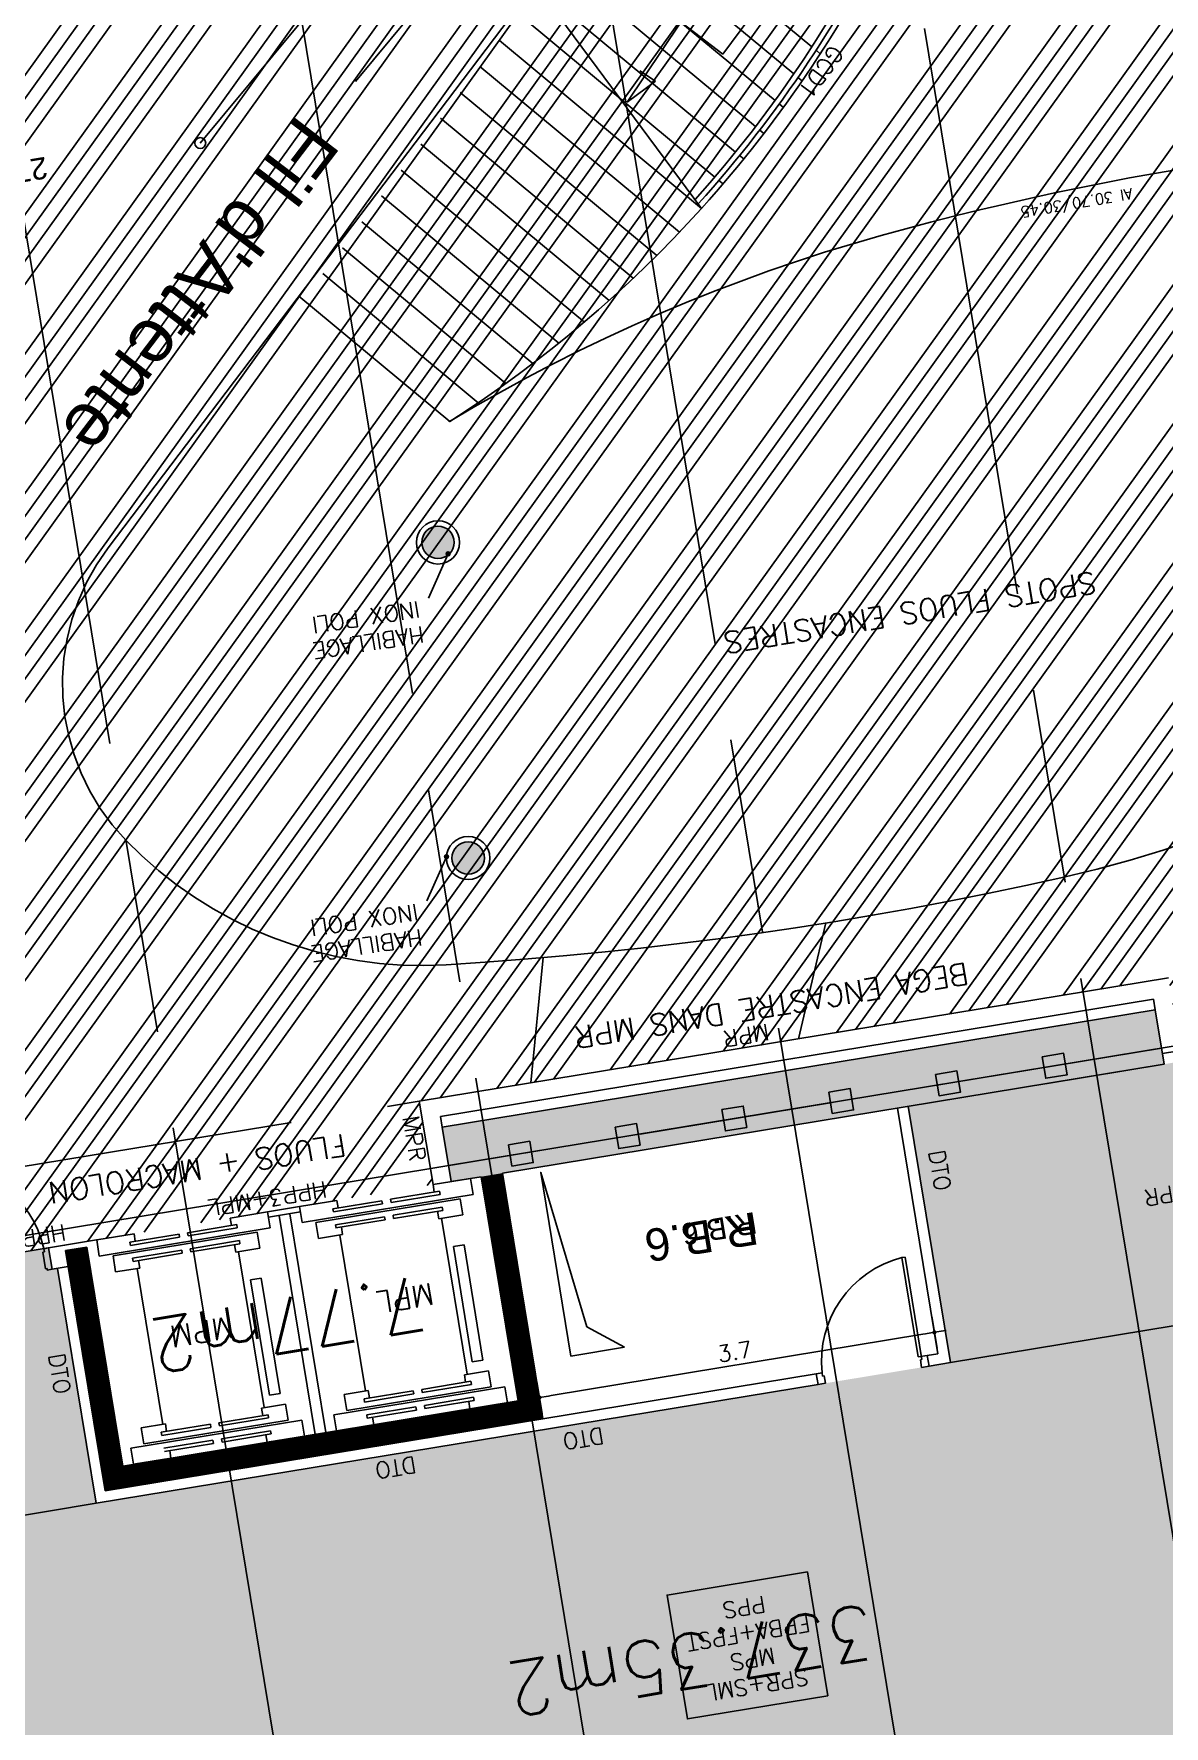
# Model space of a CAD drawing. Header units: millimetres. Extents: x 33240 to 33395, y 51607 to 51720.
# Drawn here: x 33311.49 to 33321.93, y 51660.27 to 51675.91 of the extents above; entities that cross this region are included whole.
import ezdxf
from ezdxf.enums import TextEntityAlignment as Align

# ---------------------------------------------------------------- set-up
doc = ezdxf.new("R2010")
doc.units = ezdxf.units.MM
doc.header["$LTSCALE"] = 0.3
doc.header["$MEASUREMENT"] = 0
doc.header["$PDMODE"] = 34
doc.header["$PDSIZE"] = 0.3
for name, pattern in [('ACAD_ISO02W100', [15, 12, -3]), ('ACAD_ISO04W100', [30, 24, -3, 0, -3]), ('ACAD_ISO08W100', [36, 24, -3, 6, -3])]:
    doc.linetypes.add(name, pattern=pattern)
doc.layers.get('0').update_dxf_attribs({"linetype": 'CONTINUOUS'})
doc.layers.get('DEFPOINTS').update_dxf_attribs({"linetype": 'CONTINUOUS'})
for name, color, linetype in [('00-TRAMES-BAT', 7, 'ACAD_ISO08W100'), ('01-TREMIE-ESCAL-ASC', 4, 'CONTINUOUS'), ('01-TREMIE-GAINE', 4, 'CONTINUOUS'), ('02-MURS-PORTEUR', 1, 'CONTINUOUS'), ('02-MURS-POTEAU', 6, 'CONTINUOUS'), ('04-CLOISONS', 2, 'CONTINUOUS'), ('04-PLAFOND-LIMITE', 231, 'CONTINUOUS'), ('05-MEN-INT', 4, 'CONTINUOUS'), ('07-REVT-SOL', 8, 'CONTINUOUS'), ('07-REVT.PIERRE', 21, 'CONTINUOUS'), ('09-COT-INT', 7, 'CONTINUOUS'), ('10-ANN-ALTITUDE', 152, 'CONTINUOUS'), ('10-ANN-NOMENCLATURE', 3, 'CONTINUOUS'), ('10-ANN-NOMPIECE-CODE', 171, 'CONTINUOUS'), ('10-ANN-SURF', 62, 'CONTINUOUS'), ('10-ANN-TEXTE', 3, 'CONTINUOUS'), ('11-RES-ELECTRICITE', 71, 'CONTINUOUS'), ('11-RES-ISOL-FEU', 2, 'CONTINUOUS'), ('14-HACH-MURS', 253, 'CONTINUOUS'), ('14-HACH-POTEAU', 251, 'CONTINUOUS'), ('15-PLAF-TECHN-TEMPORAIRE', 113, 'CONTINUOUS'), ('19-ACCUEIL', 53, 'CONTINUOUS')]:
    doc.layers.add(name, color=color, linetype=linetype)
doc.styles.add('ANN', font='romans.shx')
doc.styles.add('COT', font='romans.shx')
doc.styles.add('NDP', font='ARIAL.TTF')
doc.styles.add('NIV', font='ARIAL.TTF', dxfattribs={"height": 0.2})
doc.styles.add('SURF', font='romans.shx', dxfattribs={"height": 0.5})
doc.dimstyles.new('COTEXT', dxfattribs={"dimtxt": 0.15, "dimasz": 0.11, "dimexe": 0, "dimexo": 0, "dimgap": 0.05, "dimtad": 1, "dimdec": 3, "dimdsep": 46, "dimtxsty": 'COT', "dimblk1": 'COTBLOC', "dimblk2": 'COTBLOC', "dimsah": 1, "dimcen": -0.1, "dimse1": 1, "dimse2": 1, "dimadec": 0, "dimazin": 0, "dimtfac": 1, "dimtdec": 3, "dimtmove": 2, "dimatfit": 3, "dimldrblk": 'COTBLOC', "dimfxl": 1, "dimtolj": 1, "dimarcsym": 0})

# ---------------------------------------------------------------- blocks, each defined once
blk = doc.blocks.new('MVP9')
for p, q in [((0.075, 0.93), (0.045, 0.93)), ((0.045, -0.03), (0.045, 0.93)), ((0.075, 0.93), (0.075, 0)), ((0.075, 0), (0, 0)), ((0, 0), (0, -0.2)), ((0.975, 0), (0.975, -0.03)), ((1.02, 0), (0.975, 0)), ((0.06, -0.03), (0.045, -0.03)), ((0.06, -0.03), (0.06, -0.185)), ((0.975, -0.03), (0.96, -0.03)), ((0.96, -0.03), (0.96, -0.185)), ((1.02, 0), (1.02, -0.2)), ((0.045, -0.2), (0, -0.2)), ((0.06, -0.185), (0.045, -0.185)), ((0.045, -0.185), (0.045, -0.2)), ((0.975, -0.185), (0.96, -0.185)), ((0.975, -0.185), (0.975, -0.2)), ((1.02, -0.2), (0.975, -0.2))]:
    blk.add_line(p, q)
for centre, radius, start, end in [((0.175, 0), 0.83, 0, 0), ((-0.015, -0.057), 0.992, 3.3237, 84.7979)]:
    blk.add_arc(centre, radius, start, end)
blk = doc.blocks.new('COTBLOC')
for p, q in [((-0.76, 0), (-0.99, 0)), ((0, 0), (-0.76, 0)), ((0, -1.3608), (0, 1.3608)), ((0, 0), (0.76, 0)), ((0.76, 0), (0.99, 0))]:
    blk.add_line(p, q)
at = {"const_width": 0.15}
blk.add_lwpolyline([(-0.1, 0, 1), (0.1, 0, 1)], format="xyb", close=True, dxfattribs=at)
blk = doc.blocks.new('*D49')
at = {"layer": '09-COT-INT', "color": 0, "lineweight": -2}
blk.add_line((33319.702, 51663.894), (33316.268, 51663.328), dxfattribs=at)
at = {"layer": 'DEFPOINTS', "color": 0}
for p in [(33319.81, 51663.912), (33316.16, 51663.31), (33316.16, 51663.31)]:
    blk.add_point(p, dxfattribs=at)
at = {"layer": '09-COT-INT', "color": 0, "lineweight": -2, "xscale": 0.11, "yscale": 0.11, "zscale": 0.11}
for p, rotation in [((33319.81, 51663.912), 9.350573672050846), ((33316.16, 51663.31), 189.3505736720509)]:
    blk.add_blockref('COTBLOC', p, dxfattribs=dict(at, rotation=rotation))
at = {"layer": '09-COT-INT', "color": 0, "insert": (33317.965, 51663.734), "char_height": 0.15, "attachment_point": 5, "rotation": 9.3506, "style": 'COT'}
blk.add_mtext('\\A1;3.7', dxfattribs=at)
blk = doc.blocks.new('7DP9')
for p, q in [((0.055, -0.03), (0.055, 0.93)), ((0.085, 0.93), (0.055, 0.93)), ((0.085, 0.93), (0.085, 0)), ((0, 0), (0, -0.1)), ((0.085, 0), (0, 0)), ((0.07, -0.1), (0, -0.1)), ((0.07, -0.03), (0.055, -0.03)), ((0.07, -0.03), (0.07, -0.1)), ((0.97, -0.03), (0.97, -0.1)), ((0.985, -0.03), (0.97, -0.03)), ((1.04, -0.1), (0.97, -0.1)), ((1.04, 0), (0.985, 0)), ((0.985, 0), (0.985, -0.03)), ((1.04, 0), (1.04, -0.1))]:
    blk.add_line(p, q)
for centre, radius, start, end in [((0.185, 0), 0.83, 0, 0), ((-0.005, -0.057), 0.992, 3.3237, 84.7979)]:
    blk.add_arc(centre, radius, start, end)
blk = doc.blocks.new('CARRE2')
blk.add_hatch(color=256).paths.add_polyline_path([(-0.1, 0.1), (0.1, 0.1), (0.1, -0.1), (-0.1, -0.1)])
blk.add_lwpolyline([(-0.1, 0.1), (0.1, 0.1), (0.1, -0.1), (-0.1, -0.1)], close=True)

msp = doc.modelspace()

# ---------------------------------------------------------------- hatches: boundary and pattern name
at = {"layer": '07-REVT-SOL'}
h = msp.add_hatch(dxfattribs=at)
h.set_pattern_fill('ANSI34', color=256, style=0)
h.set_pattern_definition([(234.3505737, (57752.873, 108291.1774), (0.609448717, -0.4371181325), []), (234.3505737, (57752.69855, 108291.1487), (0.609448717, -0.4371181325), []), (234.3505737, (57752.5241, 108291.12), (0.609448717, -0.4371181325), []), (234.3505737, (57752.3497, 108291.09124), (0.609448717, -0.4371181325), [])])
h.paths.add_polyline_path([(33309.5314, 51685.8588), (33309.227, 51686.3339), (33308.7901, 51686.9168), (33308.2417, 51687.5322), (33307.7231, 51688.0157), (33307.1703, 51688.4635), (33306.6491, 51688.8373), (33306.1684, 51689.1099), (33305.6057, 51689.375), (33304.8593, 51689.5906), (33304.3981, 51689.6614), (33304.0875, 51689.6801), (33303.4661, 51689.653), (33302.8229, 51689.5078), (33302.2165, 51689.3237), (33301.8431, 51689.1436), (33301.2325, 51688.7418), (33301.0441, 51688.5546), (33300.8119, 51688.2317), (33300.636, 51687.875), (33300.5145, 51687.359), (33300.505, 51686.6688), (33300.5777, 51685.9763), (33300.7416, 51685.2753), (33300.9406, 51684.7213), (33301.0157, 51684.5876), (33307.3638, 51673.1728), (33307.5551, 51673.4027), (33307.8762, 51673.8025), (33308.1163, 51674.1181), (33308.411, 51674.5325), (33308.7556, 51675.0512), (33309.048, 51675.5283), (33309.3762, 51676.1097), (33309.5889, 51676.5207), (33309.7607, 51676.8698), (33310.0204, 51677.4522), (33310.2137, 51677.9361), (33310.3288, 51678.2748), (33310.4454, 51678.6692), (33310.6648, 51679.6374), (33310.76, 51680.4082), (33310.7988, 51681.1264), (33310.7886, 51681.6572), (33311.6353, 51681.6308), (33311.6077, 51680.7216), (33311.5149, 51679.9648), (33311.413, 51679.3793), (33311.2805, 51678.8426), (33311.0938, 51678.2397), (33310.6536, 51677.1452), (33310.0752, 51675.9925), (33309.4154, 51674.8904), (33308.8726, 51674.099), (33308.2849, 51673.3459), (33307.8733, 51672.8629), (33307.228, 51672.1682), (33306.3132, 51671.3076), (33305.9865, 51671.0325), (33305.8529, 51670.9201), (33304.975, 51670.2548), (33303.8087, 51669.4948), (33303.0073, 51669.0533), (33301.8018, 51668.4879), (33300.9566, 51668.032), (33299.3651, 51667.685), (33298.3344, 51667.4599), (33297.6468, 51667.3707), (33296.7824, 51667.2899), (33295.9203, 51667.253), (33295.2266, 51667.2152), (33294.1119, 51667.2875), (33293.3748, 51667.4449), (33292.5369, 51667.5422), (33291.7914, 51667.7628), (33290.9562, 51668.1367), (33290.4698, 51668.2741), (33289.8201, 51668.6138), (33289.1999, 51669.0055), (33288.3839, 51669.5907), (33287.876, 51669.955), (33287.2211, 51670.7667), (33274.7777, 51668.6362), (33276.256, 51659.6586), (33284.2497, 51660.9749), (33284.3561, 51660.329), (33287.1543, 51660.7657), (33287.0441, 51661.435), (33288.3848, 51661.6423), (33288.4866, 51660.9834), (33292.2493, 51661.603), (33292.1421, 51662.2745), (33293.3262, 51662.4694), (33294.2159, 51657.0657), (33297.0273, 51657.8411), (33296.5137, 51662.3558), (33296.1876, 51662.9406), (33297.1941, 51663.1064), (33297.3208, 51662.3368), (33297.3071, 51662.3342), (33297.2354, 51662.0285), (33297.1718, 51661.7039), (33297.1191, 51661.3565), (33297.0807, 51661.0087), (33297.0553, 51660.6759), (33297.0448, 51660.2508), (33297.0546, 51659.9073), (33297.0786, 51659.5031), (33297.126, 51659.0791), (33297.2144, 51658.5421), (33297.1583, 51658.5188), (33297.3195, 51657.5459), (33297.3809, 51657.5561), (33297.3948, 51657.457), (33298.8658, 51657.679), (33298.8462, 51657.7974), (33298.9103, 51657.8079), (33298.7662, 51658.6942), (33298.7288, 51659.1864), (33298.7198, 51659.4049), (33298.7232, 51660.1393), (33298.7457, 51660.5123), (33298.7907, 51660.9605), (33298.8677, 51661.4609), (33298.9907, 51662.0019), (33299.0813, 51662.4183), (33299.1901, 51662.781), (33299.4457, 51663.3946), (33299.6955, 51663.8263), (33299.9745, 51664.1844), (33300.2447, 51664.447), (33300.5617, 51664.6801), (33300.8381, 51664.8192), (33301.2209, 51664.9383), (33301.4693, 51664.9787), (33301.841, 51664.9673), (33302.2061, 51664.8995), (33302.6126, 51664.7536), (33302.9838, 51664.5426), (33303.3445, 51664.2838), (33303.6583, 51663.9764), (33303.8954, 51663.7058), (33304.1617, 51663.3541), (33304.4484, 51662.8985), (33304.7788, 51662.2731), (33305.0523, 51661.5322), (33305.2961, 51660.675), (33305.4695, 51659.9959), (33305.6024, 51659.3706), (33305.6852, 51658.9167), (33307.3767, 51659.1899), (33307.1404, 51660.5973), (33307.0303, 51661.1738), (33306.9413, 51661.6002), (33306.7799, 51662.3125), (33306.6023, 51663.0284), (33306.4522, 51663.5891), (33306.3171, 51663.5669), (33306.1501, 51664.5811), (33310.3148, 51665.2669), (33310.4416, 51664.4972), (33315.177, 51665.277), (33315.0503, 51666.0466), (33321.9737, 51667.1866), (33322.0842, 51666.5156), (33326.0968, 51667.1763), (33325.9863, 51667.8474), (33338.2877, 51669.8729), (33338.4145, 51669.1031), (33337.1627, 51668.8969), (33337.4803, 51666.9678), (33338.0209, 51667.0568), (33338.5748, 51667.148), (33338.8591, 51667.1949), (33339.4721, 51667.2958), (33339.4876, 51667.2022), (33342.9411, 51667.7709), (33342.9248, 51667.8696), (33343.8326, 51668.019), (33343.8488, 51667.9204), (33345.1427, 51668.1334), (33344.8096, 51670.1562), (33343.348, 51669.9155), (33343.2212, 51670.6853), (33356.0482, 51672.7974), (33356.1749, 51672.0277), (33354.958, 51671.8273), (33355.3024, 51669.7355), (33360.6718, 51670.6196), (33360.3274, 51672.7114), (33359.1351, 51672.5151), (33359.0083, 51673.2848), (33361.9356, 51673.7669), (33362.0461, 51673.0958), (33364.4142, 51673.4857), (33364.3037, 51674.1568), (33367.7572, 51674.7255), (33367.8839, 51673.9557), (33371.2387, 51674.5081), (33371.112, 51675.2779), (33374.9437, 51675.9088), (33375.0705, 51675.1391), (33376.6328, 51675.3963), (33376.506, 51676.1661), (33377.325, 51676.3009), (33377.0481, 51677.9827), (33376.9198, 51677.9616), (33376.6273, 51679.7377), (33376.7556, 51679.7588), (33376.4112, 51681.8507), (33376.2829, 51681.8295), (33375.9904, 51683.6056), (33376.1187, 51683.6267), (33375.8418, 51685.3086), (33360.6783, 51682.8117), (33360.8797, 51680.4431), (33357.4663, 51679.6643), (33355.8502, 51679.2955), (33350.3855, 51678.0486), (33349.3674, 51677.9353), (33349.2809, 51678.7127), (33350.1901, 51678.8161), (33350.4466, 51678.8746), (33350.1324, 51680.7824), (33345.8713, 51680.0807), (33346.1535, 51678.3669), (33347.7703, 51678.5446), (33347.8568, 51677.7672), (33337.862, 51676.655), (33331.4691, 51682.1156), (33331.436, 51682.1102), (33331.3791, 51682.4555), (33331.426, 51682.4633), (33332.4803, 51685.4342), (33333.3075, 51685.2862), (33334.1791, 51687.6816), (33333.3953, 51687.9546), (33334.4746, 51690.9071), (33334.675, 51691.1303), (33338.2027, 51692.6579), (33338.2118, 51692.6161), (33338.5092, 51692.2989), (33338.6344, 51692.0226), (33341.707, 51693.0697), (33341.5019, 51693.412), (33341.3795, 51693.7866), (33344.946, 51694.7179), (33345.2392, 51694.7817), (33348.5761, 51695.3735), (33348.8741, 51695.4084), (33348.9099, 51694.6324), (33348.9146, 51694.6048), (33352.1472, 51694.9081), (33352.1459, 51695.2202), (33352.2417, 51695.6865), (33356.3412, 51695.7195), (33356.4073, 51695.575), (33357.7275, 51698.1124), (33357.1877, 51701.3904), (33320.2349, 51695.2976), (33319.7443, 51698.296), (33309.9064, 51696.6761), (33310.4, 51693.6782), (33300.57, 51692.0596), (33300.7406, 51691.0235), (33301.5358, 51691.0422), (33302.2561, 51690.9986), (33302.8984, 51690.9343), (33303.2847, 51690.8855), (33303.8837, 51690.7723), (33304.4095, 51690.6586), (33304.8482, 51690.5355), (33305.6756, 51690.2459), (33306.363, 51689.935), (33307.0247, 51689.5803), (33307.6503, 51689.1728), (33308.244, 51688.725), (33308.7944, 51688.2296), (33309.3073, 51687.6984), (33309.7704, 51687.1258), (33310.4433, 51686.1015), (33309.6647, 51685.6359)])
h = msp.add_hatch(dxfattribs=at)
h.set_pattern_fill('CROSS', color=30, style=0)
h.set_pattern_definition([(189.35057367, (57785.36794, 108093.83487), (-0.2060594638, -0.2872968802), [0.125, -0.375]), (279.35057367, (57785.29612, 108093.88639), (0.2872968802, -0.2060594638), [0.125, -0.375])])
h.paths.add_polyline_path([(33319.9578, 51663.6319), (33312.0641, 51662.3321), (33311.7067, 51664.5028), (33311.6573, 51664.4947), (33311.6248, 51664.692), (33310.6184, 51664.5263), (33310.6509, 51664.329), (33307.4638, 51663.8042), (33310.0298, 51648.2211), (33329.195, 51651.3769), (33326.5966, 51667.1572), (33319.5679, 51666)])
at = {"layer": '14-HACH-MURS', "ltscale": 10}
h = msp.add_hatch(color=256, dxfattribs=at)
h.paths.add_polyline_path([(33315.3448, 51665.3046), (33315.621, 51665.3501), (33315.9622, 51663.278), (33312.3114, 51662.6768), (33311.9783, 51664.6996), (33311.781, 51664.6671), (33312.1465, 51662.447), (33316.1921, 51663.1131), (33315.8184, 51665.3827), (33320.8527, 51666.2115), (33320.8527, 51666.2117), (33321.9327, 51666.3895), (33321.8499, 51666.8924), (33315.2619, 51665.8078)])
h.paths.add_polyline_path([(33306.4719, 51663.6736), (33306.7185, 51663.7142), (33306.6913, 51663.8797), (33306.8886, 51663.9122), (33306.8057, 51664.4158), (33306.3617, 51664.3426)])
h.paths.add_polyline_path([(33306.4849, 51663.5947), (33306.7315, 51663.6353), (33306.7185, 51663.7142), (33306.4719, 51663.6736)])
at = {"layer": '14-HACH-POTEAU', "ltscale": 10}
h = msp.add_hatch(color=256, dxfattribs=at)
edge = h.paths.add_edge_path()
edge.add_arc((33315.2228, 51671.2105), 0.15, 0, 360)
edge = h.paths.add_edge_path()
edge.add_arc((33324.2869, 51673.8108), 0.15, 0, 360)
edge = h.paths.add_edge_path()
edge.add_arc((33324.7734, 51670.9542), 0.15, 0, 360)
edge = h.paths.add_edge_path()
edge.add_arc((33315.5014, 51668.2942), 0.15, 0, 360)

# ---------------------------------------------------------------- linework, layer by layer
at = {"layer": '00-TRAMES-BAT'}
for p, q in [((33321.2926, 51648.9609), (33312.6094, 51701.6937)), ((33318.4969, 51648.5005), (33309.8137, 51701.2333)), ((33315.7012, 51648.0402), (33307.018, 51700.773)), ((33380.1408, 51676.1261), (33264.281, 51657.0483)), ((33324.0883, 51649.4212), (33319.7188, 51675.9568))]:
    msp.add_line(p, q, dxfattribs=at)
at = {"layer": '01-TREMIE-ESCAL-ASC', "linetype": 'ACAD_ISO04W100'}
for p, q in [((33318.6417, 51677.7691), (33316.9694, 51675.2784)), ((33316.122, 51676.3675), (33317.6585, 51674.2967))]:
    msp.add_line(p, q, dxfattribs=at)
at = {"layer": '01-TREMIE-ESCAL-ASC'}
for p, q in [((33318.6779, 51675.7898), (33316.9171, 51677.251)), ((33318.5106, 51675.5387), (33316.7357, 51677.0117)), ((33318.3371, 51675.2929), (33316.5543, 51676.7724)), ((33318.1575, 51675.0521), (33316.3729, 51676.5331)), ((33317.9716, 51674.8165), (33316.1915, 51676.2937)), ((33318.7554, 51675.7255), (33318.7166, 51675.7576)), ((33317.2325, 51675.472), (33317.089, 51675.5684)), ((33316.9694, 51675.2784), (33317.2325, 51675.472)), ((33318.5879, 51675.4746), (33318.5493, 51675.5067)), ((33317.7796, 51674.586), (33316.9612, 51675.2652)), ((33318.4143, 51675.2289), (33318.3757, 51675.2609)), ((33318.2345, 51674.9882), (33318.196, 51675.0202)), ((33318.0486, 51674.7526), (33318.0101, 51674.7846)), ((33317.8566, 51674.5221), (33317.8181, 51674.5541)), ((33314.7838, 51665.1413), (33315.2377, 51665.216)), ((33315.177, 51665.277), (33315.5224, 51665.3338)), ((33315.177, 51665.277), (33315.1884, 51665.2079)), ((33315.2426, 51665.1864), (33315.2377, 51665.216)), ((33315.5467, 51665.1858), (33315.5224, 51665.3338)), ((33313.9436, 51665.0739), (33313.6476, 51665.0251)), ((33314.289, 51665.1307), (33313.9436, 51665.0739)), ((33313.968, 51664.9258), (33313.9436, 51665.0739)), ((33313.968, 51664.9258), (33313.9436, 51665.0739)), ((33313.968, 51664.9258), (33315.5467, 51665.1858)), ((33314.0946, 51664.9264), (33315.4266, 51665.1458)), ((33314.7049, 51665.1283), (33314.251, 51665.0535)), ((33314.2559, 51665.0239), (33314.251, 51665.0535)), ((33314.7098, 51665.0987), (33314.2559, 51665.0239)), ((33314.289, 51665.1307), (33314.3003, 51665.0617)), ((33314.7098, 51665.0987), (33314.7049, 51665.1283)), ((33314.7887, 51665.1117), (33314.7838, 51665.1413)), ((33314.7887, 51665.1117), (33315.2426, 51665.1864)), ((33314.8082, 51664.9933), (33315.2621, 51665.068)), ((33314.8131, 51664.9637), (33315.267, 51665.0384)), ((33315.2621, 51665.068), (33315.267, 51665.0384)), ((33315.451, 51664.9978), (33315.4266, 51665.1458)), ((33312.9091, 51664.8326), (33313.363, 51664.9073)), ((33313.3023, 51664.9682), (33313.6476, 51665.0251)), ((33313.3023, 51664.9682), (33313.3136, 51664.8992)), ((33313.3678, 51664.8777), (33313.363, 51664.9073)), ((33313.672, 51664.8771), (33313.6476, 51665.0251)), ((33314.119, 51664.7784), (33314.0946, 51664.9264)), ((33314.7293, 51664.9803), (33314.2754, 51664.9055)), ((33314.2754, 51664.9055), (33314.2805, 51664.8744)), ((33314.7341, 51664.9507), (33314.2803, 51664.8759)), ((33314.341, 51664.815), (33314.3296, 51664.884)), ((33314.7293, 51664.9803), (33314.7341, 51664.9507)), ((33314.8082, 51664.9933), (33314.8131, 51664.9637)), ((33315.229, 51664.9612), (33315.2176, 51665.0303)), ((33315.229, 51664.9612), (33315.451, 51664.9978)), ((33315.2537, 51664.9653), (33315.4909, 51663.5247)), ((33312.0689, 51664.7652), (33312.0688, 51664.7652)), ((33312.4142, 51664.822), (33312.0689, 51664.7652)), ((33312.0932, 51664.6171), (33312.0689, 51664.7652)), ((33312.0932, 51664.6171), (33312.0689, 51664.7652)), ((33312.0932, 51664.6171), (33313.672, 51664.8771)), ((33312.2198, 51664.6177), (33313.5519, 51664.8371)), ((33312.8301, 51664.8196), (33312.3763, 51664.7448)), ((33312.3811, 51664.7152), (33312.3763, 51664.7448)), ((33312.835, 51664.79), (33312.3811, 51664.7152)), ((33312.4142, 51664.822), (33312.4256, 51664.753)), ((33312.835, 51664.79), (33312.8301, 51664.8196)), ((33312.914, 51664.803), (33312.9091, 51664.8326)), ((33312.914, 51664.803), (33313.3678, 51664.8777)), ((33312.9334, 51664.6846), (33313.3873, 51664.7593)), ((33312.9383, 51664.655), (33313.3922, 51664.7297)), ((33313.3873, 51664.7593), (33313.3922, 51664.7297)), ((33313.5763, 51664.6891), (33313.5519, 51664.8371)), ((33314.119, 51664.7784), (33314.341, 51664.815)), ((33314.3163, 51664.8109), (33314.5535, 51663.3703)), ((33312.2442, 51664.4697), (33312.2198, 51664.6177)), ((33312.8545, 51664.6716), (33312.4006, 51664.5968)), ((33312.4006, 51664.5968), (33312.4057, 51664.5657)), ((33312.8594, 51664.642), (33312.4055, 51664.5672)), ((33312.4662, 51664.5063), (33312.4548, 51664.5753)), ((33312.8545, 51664.6716), (33312.8594, 51664.642)), ((33312.9334, 51664.6846), (33312.9383, 51664.655)), ((33313.3542, 51664.6525), (33313.3429, 51664.7216)), ((33313.3542, 51664.6525), (33313.5763, 51664.6891)), ((33313.3789, 51664.6566), (33313.6161, 51663.216)), ((33315.3645, 51664.7044), (33315.4631, 51664.7207)), ((33315.5399, 51663.6391), (33315.3645, 51664.7044)), ((33315.4631, 51664.7207), (33315.6386, 51663.6553)), ((33312.2442, 51664.4697), (33312.4662, 51664.5063)), ((33312.4415, 51664.5022), (33312.6788, 51663.0616)), ((33313.4897, 51664.3957), (33313.5884, 51664.412)), ((33313.5884, 51664.412), (33313.7638, 51663.3466)), ((33313.6651, 51663.3304), (33313.4897, 51664.3957)), ((33315.6386, 51663.6553), (33315.5399, 51663.6391)), ((33315.4662, 51663.5206), (33315.6882, 51663.5572)), ((33315.4662, 51663.5206), (33315.4776, 51663.4515)), ((33315.6882, 51663.5572), (33315.7126, 51663.4092)), ((33313.7638, 51663.3466), (33313.6651, 51663.3304)), ((33314.2604, 51663.1498), (33315.8392, 51663.4097)), ((33314.3562, 51663.3378), (33314.5782, 51663.3744)), ((33314.3562, 51663.3378), (33314.3805, 51663.1898)), ((33314.3805, 51663.1898), (33315.7126, 51663.4092)), ((33314.9941, 51663.3719), (33314.5402, 51663.2972)), ((33314.999, 51663.3423), (33314.5451, 51663.2676)), ((33314.5782, 51663.3744), (33314.5895, 51663.3053)), ((33314.999, 51663.3423), (33314.9941, 51663.3719)), ((33315.073, 51663.3849), (33315.5269, 51663.4597)), ((33315.0779, 51663.3553), (33315.073, 51663.3849)), ((33315.0779, 51663.3553), (33315.5318, 51663.4301)), ((33315.5318, 51663.4301), (33315.5269, 51663.4597)), ((33315.8392, 51663.4097), (33315.8636, 51663.2617)), ((33313.5915, 51663.2119), (33313.8135, 51663.2485)), ((33313.5915, 51663.2119), (33313.6028, 51663.1428)), ((33313.8135, 51663.2485), (33313.8378, 51663.1004)), ((33314.5451, 51663.2676), (33314.54, 51663.2987)), ((33315.0185, 51663.2239), (33314.5646, 51663.1492)), ((33315.0233, 51663.1943), (33314.5695, 51663.1196)), ((33315.0185, 51663.2239), (33315.0233, 51663.1943)), ((33315.0974, 51663.2369), (33315.5513, 51663.3116)), ((33315.0974, 51663.2369), (33315.1023, 51663.2073)), ((33315.1023, 51663.2073), (33315.5562, 51663.282)), ((33315.5182, 51663.2049), (33315.5068, 51663.2739)), ((33315.5562, 51663.282), (33315.5513, 51663.3116)), ((33312.3857, 51662.8411), (33313.9644, 51663.101)), ((33312.4814, 51663.0291), (33312.7034, 51663.0657)), ((33312.4814, 51663.0291), (33312.5058, 51662.8811)), ((33312.5058, 51662.8811), (33313.8378, 51663.1004)), ((33313.1193, 51663.0632), (33312.6655, 51662.9885)), ((33313.1242, 51663.0336), (33312.6703, 51662.9589)), ((33312.7034, 51663.0657), (33312.7148, 51662.9966)), ((33313.1242, 51663.0336), (33313.1193, 51663.0632)), ((33313.1983, 51663.0762), (33313.6522, 51663.151)), ((33313.2032, 51663.0466), (33313.1983, 51663.0762)), ((33313.2032, 51663.0466), (33313.657, 51663.1214)), ((33313.2227, 51662.9282), (33313.6765, 51663.0029)), ((33313.657, 51663.1214), (33313.6522, 51663.151)), ((33313.6814, 51662.9733), (33313.6765, 51663.0029)), ((33313.9644, 51663.101), (33313.9888, 51662.953)), ((33314.2604, 51663.1498), (33314.2848, 51663.0018)), ((33314.2604, 51663.1498), (33314.2848, 51663.0018)), ((33314.6302, 51663.0586), (33314.2848, 51663.0018)), ((33314.5695, 51663.1196), (33314.5643, 51663.1507)), ((33314.6302, 51663.0586), (33314.6188, 51663.1277)), ((33312.6703, 51662.9589), (33312.6652, 51662.99)), ((33313.1437, 51662.9152), (33312.6898, 51662.8405)), ((33313.1486, 51662.8856), (33312.6947, 51662.8109)), ((33313.1437, 51662.9152), (33313.1486, 51662.8856)), ((33313.2227, 51662.9282), (33313.2275, 51662.8986)), ((33313.2275, 51662.8986), (33313.6814, 51662.9733)), ((33313.6435, 51662.8962), (33313.6321, 51662.9652)), ((33313.6435, 51662.8962), (33313.9888, 51662.953)), ((33312.3857, 51662.8411), (33312.4101, 51662.6931)), ((33312.3857, 51662.8411), (33312.4101, 51662.6931)), ((33312.7554, 51662.7499), (33312.4101, 51662.6931)), ((33312.7554, 51662.7499), (33312.744, 51662.819))]:
    msp.add_line(p, q, dxfattribs=at)
at = {"layer": '01-TREMIE-ESCAL-ASC', "linetype": 'ACAD_ISO02W100'}
for p, q in [((33316.9612, 51675.2652), (33315.9716, 51676.0864)), ((33317.6585, 51674.2967), (33315.7902, 51675.8471)), ((33317.4543, 51674.0763), (33315.6088, 51675.6078)), ((33317.2439, 51673.861), (33315.4275, 51675.3684)), ((33317.0274, 51673.6508), (33315.2461, 51675.1291)), ((33316.8047, 51673.4458), (33315.0647, 51674.8898)), ((33316.5756, 51673.2461), (33314.8833, 51674.6505)), ((33316.3402, 51673.0516), (33314.7019, 51674.4112)), ((33316.0982, 51672.8625), (33314.5205, 51674.1718)), ((33315.8497, 51672.6789), (33314.3391, 51673.9325)), ((33315.5945, 51672.5009), (33314.1577, 51673.6932)), ((33315.3323, 51672.3286), (33313.9378, 51673.4859))]:
    msp.add_line(p, q, dxfattribs=at)
at = {"layer": '01-TREMIE-ESCAL-ASC'}
for radius, start, end in [(11.2614, 318.04217, 334.86529), (11.3114, 317.99079, 334.79955), (11.3614, 317.93987, 334.73441)]:
    msp.add_arc((33309.2233, 51681.9078), radius, start, end, dxfattribs=at)
at = {"layer": '01-TREMIE-ESCAL-ASC', "linetype": 'ACAD_ISO02W100'}
msp.add_arc((33309.2233, 51681.9078), 11.3614, 302.52723, 317.93987, dxfattribs=at)
at = {"layer": '01-TREMIE-GAINE'}
msp.add_lwpolyline([(33316.9447, 51663.7742), (33316.5993, 51663.9641), (33316.1718, 51665.3902), (33316.4513, 51663.6929)], close=True, dxfattribs=at)
at = {"layer": '02-MURS-PORTEUR', "color": 4, "linetype": 'ACAD_ISO02W100', "ltscale": 10}
for p, q in [((33317.747, 51678.5115), (33312.1759, 51671.1613)), ((33315.323, 51672.3364), (33315.3297, 51672.3258))]:
    msp.add_line(p, q, dxfattribs=at)
at = {"layer": '02-MURS-PORTEUR', "color": 4, "linetype": 'ACAD_ISO02W100'}
for p, q in [((33318.5532, 51666.6234), (33318.8066, 51667.694)), ((33316.0794, 51666.216), (33316.1939, 51667.3736))]:
    msp.add_line(p, q, dxfattribs=at)
at = {"layer": '02-MURS-PORTEUR'}
for p, q in [((33321.8499, 51666.8924), (33315.2619, 51665.8078)), ((33321.8498, 51666.8926), (33320.2962, 51666.6368)), ((33321.8499, 51666.8924), (33321.9327, 51666.3892)), ((33321.8499, 51666.8924), (33321.9327, 51666.3893)), ((33321.9327, 51666.3893), (33315.8184, 51665.3827)), ((33321.9327, 51666.3895), (33320.8527, 51666.2117)), ((33315.3448, 51665.3046), (33315.2619, 51665.8078)), ((33315.3448, 51665.3046), (33315.621, 51665.3501)), ((33315.621, 51665.3501), (33315.9622, 51663.278)), ((33315.8184, 51665.3827), (33316.1921, 51663.1131)), ((33311.9783, 51664.6996), (33311.781, 51664.6671)), ((33311.781, 51664.6671), (33312.1465, 51662.447)), ((33311.9783, 51664.6996), (33312.3114, 51662.6768)), ((33315.9622, 51663.278), (33312.3114, 51662.6768)), ((33315.9622, 51663.278), (33312.6074, 51662.7256)), ((33316.1921, 51663.1131), (33312.1465, 51662.447)), ((33316.1921, 51663.1131), (33312.4426, 51662.4957))]:
    msp.add_line(p, q, dxfattribs=at)
at = {"layer": '02-MURS-PORTEUR', "color": 4, "linetype": 'ACAD_ISO02W100', "ltscale": 10}
for centre, radius, start, end in [((33326.5564, 51648.0336), 27, 97.54977, 105.54977), ((33323.6236, 51658.5732), 16.06, 105.54977, 121.09346), ((33313.8336, 51669.9049), 2.08, 142.83976, 224.06977), ((33318.7393, 51678.215), 10.35, 282.64977, 310.64977), ((33315.0694, 51671.1012), 3.8, 224.06977, 273.46977), ((33313.12, 51703.2521), 36.01, 273.46977, 282.64977)]:
    msp.add_arc(centre, radius, start, end, dxfattribs=at)
at = {"layer": '02-MURS-POTEAU'}
for centre in [(33315.2228, 51671.2105), (33315.5014, 51668.2942)]:
    msp.add_circle(centre, 0.15, dxfattribs=at)
at = {"layer": '04-CLOISONS'}
for p, q in [((33319.4692, 51665.9837), (33319.8429, 51663.7143)), ((33319.5679, 51666), (33319.9578, 51663.6319)), ((33314.0875, 51662.9693), (33313.7544, 51664.992)), ((33314.1861, 51662.9855), (33313.8531, 51665.0083)), ((33311.6248, 51664.692), (33312.0688, 51664.7652)), ((33311.6573, 51664.4947), (33311.8053, 51664.5191)), ((33311.7067, 51664.5028), (33312.0641, 51662.3321)), ((33319.8429, 51663.7143), (33319.7442, 51663.698)), ((33319.7605, 51663.5994), (33319.7442, 51663.698)), ((33319.9578, 51663.6319), (33319.7605, 51663.5994)), ((33318.7181, 51663.5291), (33316.1921, 51663.1131)), ((33318.7343, 51663.4304), (33318.7181, 51663.5291)), ((33318.7343, 51663.4304), (33312.0641, 51662.3321))]:
    msp.add_line(p, q, dxfattribs=at)
at = {"layer": '04-CLOISONS', "linetype": 'Continuous'}
for p, q in [((33313.9436, 51665.0739), (33313.6476, 51665.0251)), ((33313.9517, 51665.0245), (33313.6557, 51664.9758)), ((33311.6573, 51664.4947), (33311.6248, 51664.692))]:
    msp.add_line(p, q, dxfattribs=at)
at = {"layer": '04-CLOISONS'}
for centre in [(33315.2228, 51671.2105), (33315.5014, 51668.2942)]:
    msp.add_circle(centre, 0.2, dxfattribs=at)
at = {"layer": '04-PLAFOND-LIMITE', "linetype": 'ACAD_ISO02W100'}
for p, q in [((33319.9578, 51663.6319), (33326.9865, 51664.7892)), ((33312.0641, 51662.3321), (33307.8213, 51661.6334))]:
    msp.add_line(p, q, dxfattribs=at)
at = {"layer": '05-MEN-INT'}
msp.add_line((33326.2646, 51667.2039), (33321.9165, 51666.4879), dxfattribs=at)
at = {"layer": '07-REVT.PIERRE'}
for p, q in [((33321.9737, 51667.1866), (33315.0503, 51666.0466)), ((33321.8336, 51666.9913), (33315.2457, 51665.9065)), ((33321.8336, 51666.9913), (33321.8499, 51666.8924)), ((33315.177, 51665.277), (33315.0503, 51666.0466)), ((33315.2619, 51665.8077), (33315.2457, 51665.9065))]:
    msp.add_line(p, q, dxfattribs=at)
at = {"layer": '07-REVT.PIERRE', "linetype": 'ACAD_ISO02W100'}
msp.add_line((33310.3148, 51665.2668), (33315.0503, 51666.0466), dxfattribs=at)
at = {"layer": '10-ANN-NOMENCLATURE'}
for p in [(33318.7555, 51676.9413), (33317.4872, 51675.9998)]:
    msp.add_line(p, (33317.8538, 51675.7219), dxfattribs=at)
at = {"layer": '10-ANN-SURF'}
msp.add_lwpolyline([(33311.6248, 51664.692), (33311.7729, 51664.7164), (33311.7729, 51664.7164), (33310.4416, 51664.4972), (33310.4416, 51664.4972), (33310.4416, 51664.4972)], dxfattribs=at)
at = {"layer": '10-ANN-TEXTE'}
for p, q in [((33315.3164, 51671.1044), (33315.1356, 51670.6962)), ((33315.3014, 51668.3065), (33315.1206, 51667.8983))]:
    msp.add_line(p, q, dxfattribs=at)
at = {"layer": '10-ANN-TEXTE', "const_width": 0.025}
for points in [[(33315.3039, 51671.1044, 1), (33315.3289, 51671.1044, 1)], [(33315.2889, 51668.3065, 1), (33315.3139, 51668.3065, 1)]]:
    msp.add_lwpolyline(points, format="xyb", close=True, dxfattribs=at)
at = {"layer": '10-ANN-TEXTE'}
msp.add_lwpolyline([(33318.8254, 51660.5544), (33317.5279, 51660.3407), (33317.3395, 51661.4847), (33318.637, 51661.6983)], close=True, dxfattribs=at)
at = {"layer": '11-RES-ISOL-FEU'}
msp.add_lwpolyline([(33315.3204, 51665.4526), (33321.9083, 51666.5374)], dxfattribs=at)
at = {"layer": '11-RES-ISOL-FEU', "linetype": 'ACAD_ISO04W100', "const_width": 0.2}
msp.add_lwpolyline([(33315.7197, 51665.3663), (33316.0771, 51663.1955), (33312.229, 51662.5619), (33311.8796, 51664.6833)], dxfattribs=at)
at = {"layer": '15-PLAF-TECHN-TEMPORAIRE', "color": 8, "linetype": 'ACAD_ISO04W100'}
msp.add_ellipse((33298.2958, 51679.2703), major_axis=(-12.0261, -6.7629), ratio=0.7729758, dxfattribs=at)
at = {"layer": '19-ACCUEIL', "ltscale": 10}
for p, q in [((33318.1349, 51681.0563), (33313.026, 51674.9)), ((33315.49, 51676.7098), (33314.4597, 51675.4683))]:
    msp.add_line(p, q, dxfattribs=at)
msp.add_circle((33313.026, 51674.9), 0.05, dxfattribs=at)

# ---------------------------------------------------------------- block references
at = {"layer": '05-MEN-INT', "rotation": 9.350573662386815}
msp.add_blockref('MVP9', (33310.6184, 51664.5263), dxfattribs=at)
at = {"layer": '05-MEN-INT', "xscale": -1, "rotation": 9.350573671228224}
msp.add_blockref('7DP9', (33319.7442, 51663.698), dxfattribs=at)
at = {"layer": '11-RES-ISOL-FEU', "rotation": 9.350597355503226}
for p in [(33320.9216, 51666.3749), (33319.9349, 51666.2124), (33318.9482, 51666.0499), (33317.9615, 51665.8875), (33316.9748, 51665.725), (33315.988, 51665.5625)]:
    msp.add_blockref('CARRE2', p, dxfattribs=at)

# ---------------------------------------------------------------- texts
at = {"layer": '01-TREMIE-ESCAL-ASC', "color": 3, "style": 'ANN'}
for s, p in [('MPL', (33315.1665, 51664.3675)), ('MPM', (33313.3191, 51664.0633))]:
    msp.add_text(s, height=0.2, rotation=189.35057, dxfattribs=at).set_placement(p)
at = {"layer": '10-ANN-ALTITUDE', "style": 'NIV'}
msp.add_text('27.30 NVDR', height=0.2, rotation=189.35057, dxfattribs=at).set_placement((33311.5962, 51674.774))
at = {"layer": '10-ANN-NOMENCLATURE', "color": 171, "style": 'NDP'}
msp.add_text('R.B.6', height=0.3, rotation=189.3506, dxfattribs=at).set_placement((33318.1499, 51665.0249))
at = {"layer": '10-ANN-NOMPIECE-CODE', "style": 'NDP'}
msp.add_text('R.B.6', height=0.2, rotation=189.3506, dxfattribs=at).set_placement((33318.1499, 51665.0249))
at = {"layer": '10-ANN-SURF', "style": 'SURF'}
for s, p in [('7.77m2', (33315.0653, 51664.4382)), ('337.35m2', (33319.2105, 51661.4046))]:
    msp.add_text(s, height=0.5, rotation=189.35057, dxfattribs=at).set_placement(p)
at = {"layer": '10-ANN-TEXTE', "style": 'ANN'}
for s, height, rotation, p in [('GCD1', 0.15, 233.45361, (33318.8609, 51675.8163)), ('AI 30.70/30.45', 0.1, 189.49036, (33321.6316, 51674.4828)), ('INOX POLI', 0.15, 188.71624, (33315.0407, 51670.6694)), ('HABILLAGE', 0.15, 188.71624, (33315.0791, 51670.4362)), ('INOX POLI', 0.15, 188.71624, (33315.0257, 51667.8715)), ('HABILLAGE', 0.15, 188.71624, (33315.0641, 51667.6383)), ('MPR', 0.15, 189.35057, (33318.2671, 51666.7647)), ('MPR', 0.15, 279.35057, (33314.8951, 51665.901)), ('DTO', 0.15, 279.35057, (33319.7553, 51665.5828)), ('HPP3+MPL', 0.15, 189.35057, (33314.1822, 51665.3106)), ('SPR', 0.15, 189.35057, (33322.1312, 51665.2896)), ('HPP3+MPL', 0.15, 189.35057, (33311.7695, 51664.9133)), ('DTO', 0.15, 279.35057, (33311.6212, 51663.7054)), ('DTO', 0.15, 189.35057, (33316.7397, 51663.0347)), ('DTO', 0.15, 189.35057, (33315.0065, 51662.7662))]:
    msp.add_text(s, height=height, rotation=rotation, dxfattribs=at).set_placement(p)
for s, p in [('PPS', (33318.0392, 51661.446)), ('FPBA+FPST', (33318.0787, 51661.2063)), ('MPS', (33318.1181, 51660.9667)), ('SPR+SML', (33318.1576, 51660.7271))]:
    msp.add_text(s, height=0.15, rotation=189.35057, dxfattribs=at).set_placement(p, align=Align.CENTER)
at = {"layer": '11-RES-ELECTRICITE', "style": 'ANN'}
for s, p in [('SPOTS FLUOS ENCASTRES', (33321.2828, 51670.9434)), ('BEGA ENCASTRE DANS MPR', (33320.1069, 51667.3287)), ('FLUOS + MACROLON', (33314.3529, 51665.7439))]:
    msp.add_text(s, height=0.2, rotation=189.35057, dxfattribs=at).set_placement(p)
at = {"layer": '19-ACCUEIL', "style": 'NDP'}
msp.add_text("Fil d'Attente", height=0.5, rotation=232.68418, dxfattribs=at).set_placement((33312.8263, 51673.7195), align=Align.CENTER)

# ---------------------------------------------------------------- dimensions: what is measured, and where the dimension line sits
at = {"layer": '09-COT-INT'}
dim = msp.add_linear_dim(base=(33316.1596, 51663.3105), p1=(33319.8104, 51663.9116), p2=(33316.1596, 51663.3105), angle=189.35057, dimstyle='COTEXT', dxfattribs=at)
dim.commit()
dim.dimension.update_dxf_attribs({"geometry": '*D49', "text_midpoint": (33317.9647, 51663.7344)})

doc.saveas('drawing.dxf')
